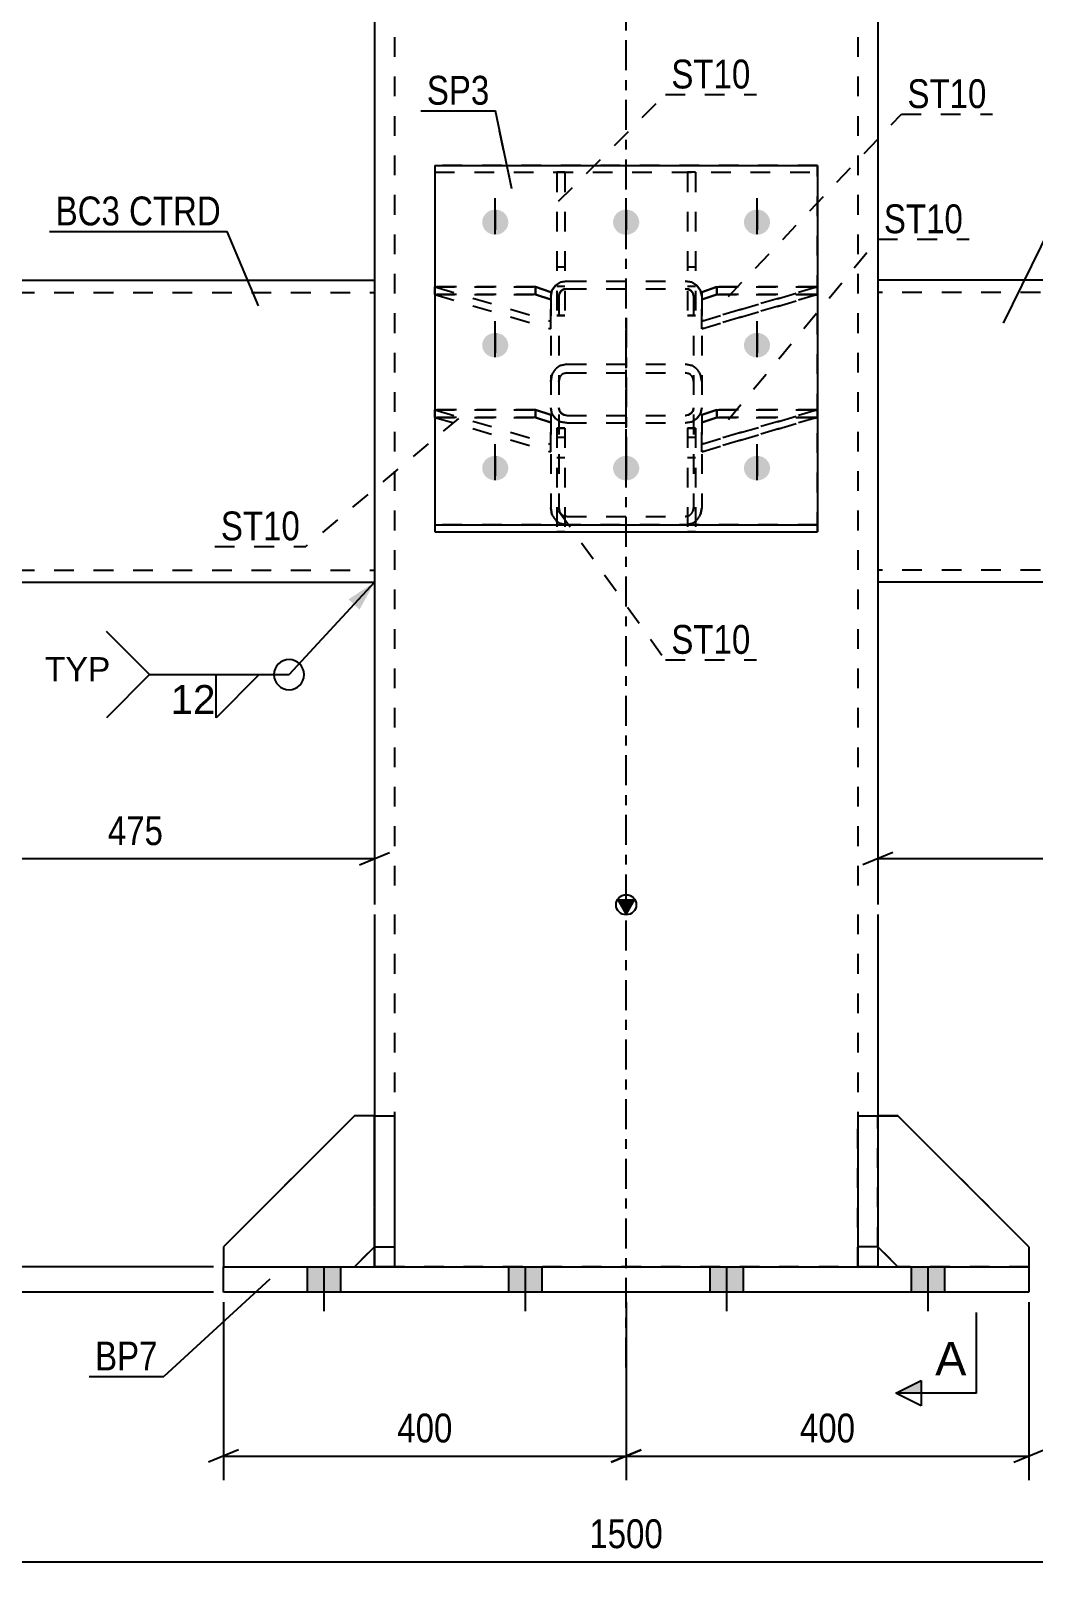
# Model space of a CAD drawing. Header units: millimetres. Extents: x 0 to 594, y 0 to 420.
# Drawn here: x 59.5 to 159.1, y 151.2 to 305.6 of the extents above; entities that cross this region are included whole.
import ezdxf

# ---------------------------------------------------------------- set-up
doc = ezdxf.new("R2010")
doc.units = ezdxf.units.MM
doc.linetypes.add('DXK_LINE_DOT2', pattern=[3.9198, 1.9599, -1.9599])
doc.linetypes.add('DXK_LINE_DOT3', pattern=[5.9187, 2.979, -0.9799, 0.9799, -0.9799])
doc.styles.add('Arial', font='arial.ttf', dxfattribs={"height": 0.2})
doc.styles.add('Arial Narrow', font='ARIALN.TTF', dxfattribs={"height": 0.2})

# ---------------------------------------------------------------- blocks, each defined once
blk = doc.blocks.new('Part-681868596-2336 - 2326')
at = {"linetype": 'Continuous'}
blk.add_hatch(color=2, dxfattribs=at).paths.add_polyline_path([(118.61, 217.93), (117.81, 219.33), (119.41, 219.33)])
at = {"color": 2, "linetype": 'Continuous'}
for p, q in [((93.61, 312.86), (93.61, 218.86)), ((143.61, 312.86), (143.61, 218.86)), ((118.61, 217.93), (117.81, 219.33)), ((117.81, 219.33), (119.41, 219.33)), ((119.41, 219.33), (118.61, 217.93)), ((93.61, 217.86), (93.61, 197.86)), ((143.61, 217.86), (143.61, 197.86))]:
    blk.add_line(p, q, dxfattribs=at)
at = {"color": 7, "linetype": 'DXK_LINE_DOT2'}
for p, q in [((95.61, 312.86), (95.61, 218.86)), ((141.61, 312.86), (141.61, 218.86)), ((95.61, 217.86), (95.61, 182.86)), ((141.61, 217.86), (141.61, 182.86)), ((93.61, 197.86), (93.61, 182.86)), ((143.61, 197.86), (143.61, 182.86)), ((143.61, 182.86), (93.61, 182.86))]:
    blk.add_line(p, q, dxfattribs=at)
at = {"color": 7, "linetype": 'DXK_LINE_DOT3'}
for p, q in [((118.61, 218.86), (118.61, 312.86)), ((118.61, 172.86), (118.61, 217.86))]:
    blk.add_line(p, q, dxfattribs=at)
at = {"color": 2, "linetype": 'Continuous'}
blk.add_circle((118.61, 218.83), 1, dxfattribs=at)
blk = doc.blocks.new('Part-681868596-2345 - 2326')
at = {"color": 7, "linetype": 'DXK_LINE_DOT2'}
for p, q in [((109.61, 268), (99.61, 268)), ((99.61, 268), (111.11, 264.58)), ((99.61, 268), (99.61, 267.25)), ((99.61, 267.25), (109.61, 267.25)), ((99.61, 267.25), (111.11, 263.83)), ((111.11, 267.49), (109.61, 268)), ((109.61, 268), (109.61, 267.25)), ((109.61, 267.25), (111.11, 266.74)), ((111.11, 263.83), (111.11, 267.49))]:
    blk.add_line(p, q, dxfattribs=at)
blk = doc.blocks.new('Part-681868596-2329 - 2326')
at = {"color": 2, "linetype": 'Continuous'}
for p, q in [((93.61, 197.86), (93.61, 182.86)), ((93.61, 197.86), (95.61, 197.86)), ((95.61, 197.86), (95.61, 182.86)), ((93.61, 184.86), (95.61, 184.86)), ((93.61, 182.86), (95.61, 182.86))]:
    blk.add_line(p, q, dxfattribs=at)
blk = doc.blocks.new('Part-681868596-2346 - 2326')
at = {"color": 7, "linetype": 'DXK_LINE_DOT2'}
for p, q in [((127.61, 268), (126.11, 267.49)), ((126.11, 264.58), (137.61, 268)), ((126.11, 267.49), (126.11, 263.83)), ((126.11, 266.74), (127.61, 267.25)), ((137.61, 267.25), (126.11, 263.83)), ((127.61, 267.25), (127.61, 268)), ((137.61, 268), (127.61, 268)), ((127.61, 267.25), (137.61, 267.25)), ((137.61, 267.25), (137.61, 268))]:
    blk.add_line(p, q, dxfattribs=at)
blk = doc.blocks.new('Part-681868596-2330 - 2326')
at = {"color": 2, "linetype": 'Continuous'}
for p, q in [((91.61, 197.86), (78.61, 184.86)), ((93.61, 197.86), (91.61, 197.86)), ((78.61, 184.86), (78.61, 182.86)), ((91.61, 182.86), (93.61, 184.86))]:
    blk.add_line(p, q, dxfattribs=at)
at = {"color": 7, "linetype": 'DXK_LINE_DOT2'}
for p, q in [((93.61, 197.86), (93.61, 184.86)), ((78.61, 182.86), (91.61, 182.86))]:
    blk.add_line(p, q, dxfattribs=at)
blk = doc.blocks.new('Part-681868596-2335 - 2326')
at = {"color": 2, "linetype": 'Continuous'}
for p, q in [((78.61, 180.36), (78.61, 182.86)), ((78.61, 182.86), (158.61, 182.86)), ((158.61, 182.86), (158.61, 180.36)), ((158.61, 180.36), (78.61, 180.36))]:
    blk.add_line(p, q, dxfattribs=at)
blk = doc.blocks.new('Part-681868596-2347 - 2326')
at = {"color": 7, "linetype": 'DXK_LINE_DOT2'}
for p, q in [((112.51, 266.17), (111.71, 266.17)), ((111.71, 266.17), (111.71, 255.88)), ((112.51, 266.17), (112.51, 255.88)), ((111.71, 265.28), (112.51, 265.28)), ((111.71, 263.27), (112.51, 263.27)), ((112.51, 255.88), (111.71, 255.88))]:
    blk.add_line(p, q, dxfattribs=at)
blk = doc.blocks.new('Part-681868596-2348 - 2326')
at = {"color": 7, "linetype": 'DXK_LINE_DOT2'}
for p, q in [((125.51, 266.17), (124.71, 266.17)), ((124.71, 266.17), (124.71, 255.88)), ((125.51, 266.17), (125.51, 255.88)), ((124.71, 265.28), (125.51, 265.28)), ((124.71, 263.27), (125.51, 263.27)), ((125.51, 255.88), (124.71, 255.88))]:
    blk.add_line(p, q, dxfattribs=at)
blk = doc.blocks.new('Part-681868596-2349 - 2326')
at = {"color": 7, "linetype": 'DXK_LINE_DOT2'}
for p, q in [((109.61, 280.22), (99.61, 280.22)), ((99.61, 280.22), (111.11, 276.8)), ((99.61, 280.22), (99.61, 279.46)), ((111.11, 279.7), (109.61, 280.22)), ((109.61, 280.22), (109.61, 279.46)), ((111.11, 276.04), (111.11, 279.7)), ((99.61, 279.46), (109.61, 279.46)), ((99.61, 279.46), (111.11, 276.04)), ((109.61, 279.46), (111.11, 278.95))]:
    blk.add_line(p, q, dxfattribs=at)
blk = doc.blocks.new('Part-681868596-2350 - 2326')
at = {"color": 7, "linetype": 'DXK_LINE_DOT2'}
for p, q in [((111.71, 291.59), (111.71, 277.36)), ((112.51, 291.59), (111.71, 291.59)), ((112.51, 291.59), (112.51, 277.36)), ((111.71, 282.19), (112.51, 282.19)), ((111.71, 280.27), (112.51, 280.27)), ((112.51, 277.36), (111.71, 277.36))]:
    blk.add_line(p, q, dxfattribs=at)
blk = doc.blocks.new('Part-681868596-2351 - 2326')
at = {"color": 7, "linetype": 'DXK_LINE_DOT2'}
for p, q in [((127.61, 280.22), (126.11, 279.7)), ((126.11, 276.8), (137.61, 280.22)), ((126.11, 279.7), (126.11, 276.04)), ((127.61, 279.46), (127.61, 280.22)), ((137.61, 280.22), (127.61, 280.22)), ((137.61, 279.46), (137.61, 280.22)), ((126.11, 278.95), (127.61, 279.46)), ((137.61, 279.46), (126.11, 276.04)), ((127.61, 279.46), (137.61, 279.46))]:
    blk.add_line(p, q, dxfattribs=at)
blk = doc.blocks.new('Part-681868596-2352 - 2326')
at = {"color": 7, "linetype": 'DXK_LINE_DOT2'}
for p, q in [((124.71, 291.59), (124.71, 277.36)), ((125.51, 291.59), (124.71, 291.59)), ((125.51, 291.59), (125.51, 277.36)), ((124.71, 282.19), (125.51, 282.19)), ((124.71, 280.27), (125.51, 280.27)), ((125.51, 277.36), (124.71, 277.36))]:
    blk.add_line(p, q, dxfattribs=at)
blk = doc.blocks.new('Bolt-681868596-2358 - 2326')
at = {"color": 1, "linetype": 'DXK_LINE_DOT2'}
for p, q in [((105.61, 287.83), (105.61, 284.24)), ((118.61, 287.83), (118.61, 284.24)), ((131.61, 287.83), (131.61, 284.24)), ((105.61, 275.61), (105.61, 272.02)), ((131.61, 275.61), (131.61, 272.02)), ((105.61, 263.4), (105.61, 259.81)), ((118.61, 263.4), (118.61, 259.81)), ((131.61, 263.4), (131.61, 259.81))]:
    blk.add_line(p, q, dxfattribs=at)
blk = doc.blocks.new('Bolt-681868596-2359 - 2326')
at = {"linetype": 'Continuous'}
for points in [[(90.26, 182.86), (86.96, 182.86), (86.96, 180.36), (90.26, 180.36)], [(90.26, 182.86), (86.96, 182.86), (86.96, 180.36), (90.26, 180.36)], [(90.26, 182.86), (86.96, 182.86), (86.96, 180.36), (90.26, 180.36)], [(90.26, 182.86), (86.96, 182.86), (86.96, 180.36), (90.26, 180.36)], [(110.26, 182.86), (106.96, 182.86), (106.96, 180.36), (110.26, 180.36)], [(110.26, 182.86), (106.96, 182.86), (106.96, 180.36), (110.26, 180.36)], [(130.26, 182.86), (126.96, 182.86), (126.96, 180.36), (130.26, 180.36)], [(130.26, 182.86), (126.96, 182.86), (126.96, 180.36), (130.26, 180.36)], [(150.26, 182.86), (146.96, 182.86), (146.96, 180.36), (150.26, 180.36)], [(150.26, 182.86), (146.96, 182.86), (146.96, 180.36), (150.26, 180.36)], [(150.26, 182.86), (146.96, 182.86), (146.96, 180.36), (150.26, 180.36)], [(150.26, 182.86), (146.96, 182.86), (146.96, 180.36), (150.26, 180.36)]]:
    blk.add_hatch(color=1, dxfattribs=at).paths.add_polyline_path(points)
at = {"color": 1, "linetype": 'Continuous'}
for p, q in [((86.96, 180.36), (86.96, 182.86)), ((86.96, 180.36), (86.96, 182.86)), ((86.96, 180.36), (86.96, 182.86)), ((86.96, 180.36), (86.96, 182.86)), ((88.61, 178.46), (88.61, 182.86)), ((88.61, 178.46), (88.61, 182.86)), ((88.61, 178.46), (88.61, 182.86)), ((88.61, 178.46), (88.61, 182.86)), ((90.26, 180.36), (90.26, 182.86)), ((90.26, 180.36), (90.26, 182.86)), ((90.26, 180.36), (90.26, 182.86)), ((90.26, 180.36), (90.26, 182.86)), ((106.96, 180.36), (106.96, 182.86)), ((106.96, 180.36), (106.96, 182.86)), ((108.61, 178.46), (108.61, 182.86)), ((108.61, 178.46), (108.61, 182.86)), ((110.26, 180.36), (110.26, 182.86)), ((110.26, 180.36), (110.26, 182.86)), ((126.96, 180.36), (126.96, 182.86)), ((126.96, 180.36), (126.96, 182.86)), ((128.61, 178.46), (128.61, 182.86)), ((128.61, 178.46), (128.61, 182.86)), ((130.26, 180.36), (130.26, 182.86)), ((130.26, 180.36), (130.26, 182.86)), ((146.96, 180.36), (146.96, 182.86)), ((146.96, 180.36), (146.96, 182.86)), ((146.96, 180.36), (146.96, 182.86)), ((146.96, 180.36), (146.96, 182.86)), ((148.61, 178.46), (148.61, 182.86)), ((148.61, 178.46), (148.61, 182.86)), ((148.61, 178.46), (148.61, 182.86)), ((148.61, 178.46), (148.61, 182.86)), ((150.26, 180.36), (150.26, 182.86)), ((150.26, 180.36), (150.26, 182.86)), ((150.26, 180.36), (150.26, 182.86)), ((150.26, 180.36), (150.26, 182.86))]:
    blk.add_line(p, q, dxfattribs=at)
blk = doc.blocks.new('Part-681868596-2367 - 2326')
at = {"color": 7, "linetype": 'DXK_LINE_DOT2'}
for p, q in [((91.61, 197.86), (78.61, 184.86)), ((93.61, 197.86), (91.61, 197.86)), ((93.61, 184.86), (93.61, 197.86)), ((78.61, 184.86), (78.61, 182.86)), ((91.61, 182.86), (93.61, 184.86)), ((78.61, 182.86), (91.61, 182.86))]:
    blk.add_line(p, q, dxfattribs=at)
blk = doc.blocks.new('Part-681868596-2368 - 2326')
at = {"color": 7, "linetype": 'DXK_LINE_DOT2'}
for p, q in [((93.61, 182.86), (93.61, 197.86)), ((93.61, 197.86), (95.61, 197.86)), ((95.61, 197.86), (95.61, 182.86)), ((93.61, 184.86), (95.61, 184.86)), ((95.61, 182.86), (93.61, 182.86))]:
    blk.add_line(p, q, dxfattribs=at)
blk = doc.blocks.new('Part-681868596-2369 - 2326')
at = {"color": 2, "linetype": 'Continuous'}
for p, q in [((145.61, 197.86), (143.61, 197.86)), ((158.61, 184.86), (145.61, 197.86)), ((145.61, 182.86), (143.61, 184.86)), ((158.61, 184.86), (158.61, 182.86))]:
    blk.add_line(p, q, dxfattribs=at)
at = {"color": 7, "linetype": 'DXK_LINE_DOT2'}
for p, q in [((143.61, 184.86), (143.61, 197.86)), ((158.61, 182.86), (145.61, 182.86))]:
    blk.add_line(p, q, dxfattribs=at)
blk = doc.blocks.new('Part-681868596-2370 - 2326')
at = {"color": 2, "linetype": 'Continuous'}
for p, q in [((141.61, 197.86), (141.61, 182.86)), ((141.61, 197.86), (143.61, 197.86)), ((143.61, 197.86), (143.61, 182.86)), ((143.61, 184.86), (141.61, 184.86)), ((141.61, 182.86), (143.61, 182.86))]:
    blk.add_line(p, q, dxfattribs=at)
blk = doc.blocks.new('Part-681868596-2387 - 2326')
at = {"color": 7, "linetype": 'DXK_LINE_DOT2'}
for p, q in [((137.61, 292.27), (99.61, 292.27)), ((99.61, 292.27), (99.61, 255.88)), ((137.61, 255.88), (137.61, 292.27)), ((99.61, 291.59), (137.61, 291.59)), ((137.61, 256.56), (99.61, 256.56)), ((99.61, 255.88), (137.61, 255.88))]:
    blk.add_line(p, q, dxfattribs=at)
blk = doc.blocks.new('Part-681868596-2389 - 2326')
at = {"color": 7, "linetype": 'DXK_LINE_DOT2'}
for p, q in [((111.11, 279.28), (111.23, 279.85)), ((111.23, 279.85), (111.58, 280.34)), ((111.58, 280.34), (112.09, 280.67)), ((111.97, 279.56), (111.91, 279.28)), ((112.14, 279.81), (111.97, 279.56)), ((112.09, 280.67), (112.71, 280.78)), ((112.4, 279.97), (112.14, 279.81)), ((112.71, 280.03), (112.4, 279.97)), ((112.71, 280.78), (124.51, 280.78)), ((112.71, 280.03), (124.51, 280.03)), ((124.51, 280.78), (125.12, 280.67)), ((124.81, 279.97), (124.51, 280.03)), ((125.07, 279.81), (124.81, 279.97)), ((125.25, 279.56), (125.07, 279.81)), ((125.12, 280.67), (125.64, 280.34)), ((125.31, 279.28), (125.25, 279.56)), ((125.64, 280.34), (125.99, 279.85)), ((125.99, 279.85), (126.11, 279.28)), ((111.11, 279.28), (111.11, 258.26)), ((111.91, 279.28), (111.91, 258.26)), ((125.31, 279.28), (125.31, 258.26)), ((126.11, 279.28), (126.11, 258.26)), ((112.71, 272.52), (112.09, 272.39)), ((112.71, 272.52), (124.51, 272.52)), ((125.12, 272.39), (124.51, 272.52)), ((111.23, 271.47), (111.11, 270.82)), ((111.91, 270.82), (111.97, 271.15)), ((112.4, 271.61), (112.71, 271.67)), ((112.71, 271.67), (124.51, 271.67)), ((124.51, 271.67), (124.81, 271.61)), ((125.25, 271.15), (125.31, 270.82)), ((126.11, 270.82), (125.99, 271.47)), ((111.23, 267.61), (111.11, 268.19)), ((111.58, 267.13), (111.23, 267.61)), ((111.91, 268.19), (111.97, 267.9)), ((111.97, 267.9), (112.14, 267.66)), ((112.14, 267.66), (112.4, 267.49)), ((112.4, 267.49), (112.71, 267.44)), ((112.71, 267.44), (124.51, 267.44)), ((124.51, 267.44), (124.81, 267.49)), ((124.81, 267.49), (125.07, 267.66)), ((125.07, 267.66), (125.25, 267.9)), ((125.25, 267.9), (125.31, 268.19)), ((125.99, 267.61), (125.64, 267.13)), ((126.11, 268.19), (125.99, 267.61)), ((112.09, 266.8), (111.58, 267.13)), ((112.71, 266.69), (112.09, 266.8)), ((112.71, 266.69), (124.51, 266.69)), ((125.12, 266.8), (124.51, 266.69)), ((125.64, 267.13), (125.12, 266.8)), ((111.11, 258.26), (111.23, 257.61)), ((111.97, 257.94), (111.91, 258.26)), ((125.31, 258.26), (125.25, 257.94)), ((125.99, 257.61), (126.11, 258.26)), ((112.09, 256.69), (112.71, 256.56)), ((112.71, 257.41), (112.4, 257.48)), ((112.71, 257.41), (124.51, 257.41)), ((112.71, 256.56), (124.51, 256.56)), ((124.81, 257.48), (124.51, 257.41)), ((124.51, 256.56), (125.12, 256.69))]:
    blk.add_line(p, q, dxfattribs=at)
at = {"color": 7, "linetype": 'DXK_LINE_DOT3'}
blk.add_line((118.61, 277.15), (118.61, 261.12), dxfattribs=at)
at = {"color": 7, "linetype": 'DXK_LINE_DOT2'}
for centre, radius, start, end in [((112.78, 270.89), 1.65, 114.32, 159.2417), ((124.44, 270.89), 1.65, 20.7583, 65.68), ((112.74, 270.85), 0.827, 114.32, 159.2417), ((124.47, 270.85), 0.827, 20.7583, 65.68), ((112.74, 258.23), 0.827, 200.7583, 245.68), ((124.47, 258.23), 0.827, 294.32, 339.2417), ((112.78, 258.2), 1.65, 200.7583, 245.68), ((124.44, 258.2), 1.65, 294.32, 339.2417)]:
    blk.add_arc(centre, radius, start, end, dxfattribs=at)
blk = doc.blocks.new('Part-681868596-2471 - 2326')
at = {"color": 2, "linetype": 'Continuous'}
for p, q in [((46.11, 280.86), (47.61, 280.86)), ((58.11, 280.86), (93.61, 280.86)), ((46.11, 250.86), (47.61, 250.86)), ((58.11, 250.86), (93.61, 250.86))]:
    blk.add_line(p, q, dxfattribs=at)
at = {"color": 7, "linetype": 'DXK_LINE_DOT2'}
for p, q in [((46.11, 280.86), (46.11, 250.86)), ((46.11, 279.66), (93.61, 279.66)), ((47.61, 280.86), (58.11, 280.86)), ((93.61, 280.86), (93.61, 250.86)), ((46.11, 252.06), (93.61, 252.06)), ((47.61, 250.86), (58.11, 250.86))]:
    blk.add_line(p, q, dxfattribs=at)
blk = doc.blocks.new('Part-681868596-2493 - 2326')
at = {"color": 7, "linetype": 'DXK_LINE_DOT2'}
for p, q in [((143.61, 184.86), (143.61, 197.86)), ((143.61, 197.86), (145.61, 197.86)), ((145.61, 197.86), (158.61, 184.86)), ((145.61, 182.86), (143.61, 184.86)), ((158.61, 184.86), (158.61, 182.86)), ((158.61, 182.86), (145.61, 182.86))]:
    blk.add_line(p, q, dxfattribs=at)
blk = doc.blocks.new('Part-681868596-2494 - 2326')
at = {"color": 7, "linetype": 'DXK_LINE_DOT2'}
for p, q in [((141.61, 182.86), (141.61, 197.86)), ((141.61, 197.86), (143.61, 197.86)), ((143.61, 197.86), (143.61, 182.86)), ((143.61, 184.86), (141.61, 184.86)), ((143.61, 182.86), (141.61, 182.86))]:
    blk.add_line(p, q, dxfattribs=at)
blk = doc.blocks.new('Part-681868596-2499 - 2326')
at = {"color": 2, "linetype": 'Continuous'}
for p, q in [((179.11, 280.86), (143.61, 280.86)), ((191.11, 280.86), (189.61, 280.86)), ((179.11, 250.86), (143.61, 250.86)), ((191.11, 250.86), (189.61, 250.86))]:
    blk.add_line(p, q, dxfattribs=at)
at = {"color": 7, "linetype": 'DXK_LINE_DOT2'}
for p, q in [((143.61, 280.86), (143.61, 250.86)), ((191.11, 279.66), (143.61, 279.66)), ((189.61, 280.86), (179.11, 280.86)), ((191.11, 250.86), (191.11, 280.86)), ((191.11, 252.06), (143.61, 252.06)), ((189.61, 250.86), (179.11, 250.86))]:
    blk.add_line(p, q, dxfattribs=at)
blk = doc.blocks.new('Part-681868596-2526 - 2326')
at = {"color": 7, "linetype": 'DXK_LINE_DOT2'}
for p, q in [((111.23, 279.85), (111.11, 279.28)), ((111.58, 280.34), (111.23, 279.85)), ((112.09, 280.67), (111.58, 280.34)), ((111.91, 279.28), (111.97, 279.56)), ((111.97, 279.56), (112.14, 279.81)), ((112.71, 280.78), (112.09, 280.67)), ((112.14, 279.81), (112.4, 279.97)), ((112.4, 279.97), (112.71, 280.03)), ((112.71, 280.78), (124.51, 280.78)), ((112.71, 280.03), (124.51, 280.03)), ((125.12, 280.67), (124.51, 280.78)), ((124.51, 280.03), (124.81, 279.97)), ((124.81, 279.97), (125.07, 279.81)), ((125.07, 279.81), (125.25, 279.56)), ((125.64, 280.34), (125.12, 280.67)), ((125.25, 279.56), (125.31, 279.28)), ((125.99, 279.85), (125.64, 280.34)), ((126.11, 279.28), (125.99, 279.85)), ((111.11, 279.28), (111.11, 258.26)), ((111.91, 279.28), (111.91, 258.26)), ((125.31, 279.28), (125.31, 258.26)), ((126.11, 279.28), (126.11, 258.26)), ((112.09, 272.39), (112.71, 272.52)), ((112.71, 272.52), (124.51, 272.52)), ((124.51, 272.52), (125.12, 272.39)), ((111.11, 270.82), (111.23, 271.47)), ((111.97, 271.15), (111.91, 270.82)), ((112.71, 271.67), (112.4, 271.61)), ((112.71, 271.67), (124.51, 271.67)), ((124.81, 271.61), (124.51, 271.67)), ((125.31, 270.82), (125.25, 271.15)), ((125.99, 271.47), (126.11, 270.82)), ((111.11, 268.19), (111.23, 267.61)), ((111.23, 267.61), (111.58, 267.13)), ((111.97, 267.9), (111.91, 268.19)), ((112.14, 267.66), (111.97, 267.9)), ((112.4, 267.49), (112.14, 267.66)), ((112.71, 267.44), (112.4, 267.49)), ((112.71, 267.44), (124.51, 267.44)), ((124.81, 267.49), (124.51, 267.44)), ((125.07, 267.66), (124.81, 267.49)), ((125.25, 267.9), (125.07, 267.66)), ((125.31, 268.19), (125.25, 267.9)), ((125.64, 267.13), (125.99, 267.61)), ((125.99, 267.61), (126.11, 268.19)), ((111.58, 267.13), (112.09, 266.8)), ((112.09, 266.8), (112.71, 266.69)), ((112.71, 266.69), (124.51, 266.69)), ((124.51, 266.69), (125.12, 266.8)), ((125.12, 266.8), (125.64, 267.13)), ((111.23, 257.61), (111.11, 258.26)), ((111.91, 258.26), (111.97, 257.94)), ((125.25, 257.94), (125.31, 258.26)), ((126.11, 258.26), (125.99, 257.61)), ((112.71, 256.56), (112.09, 256.69)), ((112.4, 257.48), (112.71, 257.41)), ((112.71, 257.41), (124.51, 257.41)), ((112.71, 256.56), (124.51, 256.56)), ((124.51, 257.41), (124.81, 257.48)), ((125.12, 256.69), (124.51, 256.56))]:
    blk.add_line(p, q, dxfattribs=at)
at = {"color": 7, "linetype": 'DXK_LINE_DOT3'}
blk.add_line((118.61, 261.12), (118.61, 277.15), dxfattribs=at)
at = {"color": 7, "linetype": 'DXK_LINE_DOT2'}
for centre, radius, start, end in [((112.78, 270.89), 1.65, 114.32, 159.2417), ((124.44, 270.89), 1.65, 20.7583, 65.68), ((112.74, 270.85), 0.827, 114.32, 159.2417), ((124.47, 270.85), 0.827, 20.7583, 65.68), ((112.74, 258.23), 0.827, 200.7583, 245.68), ((124.47, 258.23), 0.827, 294.32, 339.2417), ((112.78, 258.2), 1.65, 200.7583, 245.68), ((124.44, 258.2), 1.65, 294.32, 339.2417)]:
    blk.add_arc(centre, radius, start, end, dxfattribs=at)
blk = doc.blocks.new('Part-681868596-2536 - 2326')
at = {"color": 2, "linetype": 'Continuous'}
for p, q in [((99.61, 292.27), (137.61, 292.27)), ((99.61, 292.27), (99.61, 255.88)), ((137.61, 292.27), (137.61, 255.88)), ((99.61, 256.56), (137.61, 256.56)), ((99.61, 255.88), (137.61, 255.88))]:
    blk.add_line(p, q, dxfattribs=at)
at = {"color": 7, "linetype": 'DXK_LINE_DOT2'}
blk.add_line((99.61, 291.59), (137.61, 291.59), dxfattribs=at)
blk = doc.blocks.new('Bolt-681868596-2537 - 2326')
at = {"linetype": 'Continuous'}
for points in [[(105.61, 285.38), (105.34, 285.41), (105.08, 285.49), (104.84, 285.62), (104.64, 285.8), (104.48, 286.01), (104.37, 286.25), (104.31, 286.5), (104.31, 286.76), (104.37, 287.02), (104.48, 287.26), (104.64, 287.47), (104.84, 287.65), (105.08, 287.78), (105.34, 287.86), (105.61, 287.89), (105.88, 287.86), (106.14, 287.78), (106.37, 287.65), (106.57, 287.47), (106.73, 287.26), (106.84, 287.02), (106.9, 286.76), (106.9, 286.5), (106.84, 286.25), (106.73, 286.01), (106.57, 285.8), (106.37, 285.62), (106.14, 285.49), (105.88, 285.41)], [(118.61, 285.38), (118.34, 285.41), (118.08, 285.49), (117.84, 285.62), (117.64, 285.8), (117.48, 286.01), (117.37, 286.25), (117.31, 286.5), (117.31, 286.76), (117.37, 287.02), (117.48, 287.26), (117.64, 287.47), (117.84, 287.65), (118.08, 287.78), (118.34, 287.86), (118.61, 287.89), (118.88, 287.86), (119.14, 287.78), (119.37, 287.65), (119.57, 287.47), (119.73, 287.26), (119.84, 287.02), (119.9, 286.76), (119.9, 286.5), (119.84, 286.25), (119.73, 286.01), (119.57, 285.8), (119.37, 285.62), (119.14, 285.49), (118.88, 285.41)], [(131.61, 285.38), (131.34, 285.41), (131.08, 285.49), (130.84, 285.62), (130.64, 285.8), (130.48, 286.01), (130.37, 286.25), (130.31, 286.5), (130.31, 286.76), (130.37, 287.02), (130.48, 287.26), (130.64, 287.47), (130.84, 287.65), (131.08, 287.78), (131.34, 287.86), (131.61, 287.89), (131.88, 287.86), (132.14, 287.78), (132.37, 287.65), (132.57, 287.47), (132.73, 287.26), (132.84, 287.02), (132.9, 286.76), (132.9, 286.5), (132.84, 286.25), (132.73, 286.01), (132.57, 285.8), (132.37, 285.62), (132.14, 285.49), (131.88, 285.41)], [(105.61, 273.2), (105.34, 273.22), (105.08, 273.3), (104.84, 273.43), (104.64, 273.6), (104.48, 273.81), (104.37, 274.04), (104.31, 274.29), (104.31, 274.54), (104.37, 274.79), (104.48, 275.03), (104.64, 275.23), (104.84, 275.41), (105.08, 275.53), (105.34, 275.61), (105.61, 275.64), (105.88, 275.61), (106.14, 275.53), (106.37, 275.41), (106.57, 275.23), (106.73, 275.03), (106.84, 274.79), (106.9, 274.54), (106.9, 274.29), (106.84, 274.04), (106.73, 273.81), (106.57, 273.6), (106.37, 273.43), (106.14, 273.3), (105.88, 273.22)], [(131.61, 273.2), (131.34, 273.22), (131.08, 273.3), (130.84, 273.43), (130.64, 273.6), (130.48, 273.81), (130.37, 274.04), (130.31, 274.29), (130.31, 274.54), (130.37, 274.79), (130.48, 275.03), (130.64, 275.23), (130.84, 275.41), (131.08, 275.53), (131.34, 275.61), (131.61, 275.64), (131.88, 275.61), (132.14, 275.53), (132.37, 275.41), (132.57, 275.23), (132.73, 275.03), (132.84, 274.79), (132.9, 274.54), (132.9, 274.29), (132.84, 274.04), (132.73, 273.81), (132.57, 273.6), (132.37, 273.43), (132.14, 273.3), (131.88, 273.22)], [(105.61, 260.98), (105.34, 261.01), (105.08, 261.09), (104.84, 261.21), (104.64, 261.38), (104.48, 261.59), (104.37, 261.82), (104.31, 262.07), (104.31, 262.33), (104.37, 262.58), (104.48, 262.81), (104.64, 263.02), (104.84, 263.19), (105.08, 263.32), (105.34, 263.4), (105.61, 263.42), (105.88, 263.4), (106.14, 263.32), (106.37, 263.19), (106.57, 263.02), (106.73, 262.81), (106.84, 262.58), (106.9, 262.33), (106.9, 262.07), (106.84, 261.82), (106.73, 261.59), (106.57, 261.38), (106.37, 261.21), (106.14, 261.09), (105.88, 261.01)], [(118.61, 260.98), (118.34, 261.01), (118.08, 261.09), (117.84, 261.21), (117.64, 261.38), (117.48, 261.59), (117.37, 261.82), (117.31, 262.07), (117.31, 262.33), (117.37, 262.58), (117.48, 262.81), (117.64, 263.02), (117.84, 263.19), (118.08, 263.32), (118.34, 263.4), (118.61, 263.42), (118.88, 263.4), (119.14, 263.32), (119.37, 263.19), (119.57, 263.02), (119.73, 262.81), (119.84, 262.58), (119.9, 262.33), (119.9, 262.07), (119.84, 261.82), (119.73, 261.59), (119.57, 261.38), (119.37, 261.21), (119.14, 261.09), (118.88, 261.01)], [(131.61, 260.98), (131.34, 261.01), (131.08, 261.09), (130.84, 261.21), (130.64, 261.38), (130.48, 261.59), (130.37, 261.82), (130.31, 262.07), (130.31, 262.33), (130.37, 262.58), (130.48, 262.81), (130.64, 263.02), (130.84, 263.19), (131.08, 263.32), (131.34, 263.4), (131.61, 263.42), (131.88, 263.4), (132.14, 263.32), (132.37, 263.19), (132.57, 263.02), (132.73, 262.81), (132.84, 262.58), (132.9, 262.33), (132.9, 262.07), (132.84, 261.82), (132.73, 261.59), (132.57, 261.38), (132.37, 261.21), (132.14, 261.09), (131.88, 261.01)]]:
    blk.add_hatch(color=1, dxfattribs=at).paths.add_polyline_path(points)
at = {"color": 1, "linetype": 'Continuous'}
for p, q in [((105.61, 285.44), (105.61, 289.03)), ((118.61, 285.44), (118.61, 289.03)), ((131.61, 285.44), (131.61, 289.03)), ((105.61, 273.22), (105.61, 276.81)), ((131.61, 273.22), (131.61, 276.81)), ((105.61, 261), (105.61, 264.6)), ((118.61, 261), (118.61, 264.6)), ((131.61, 261), (131.61, 264.6))]:
    blk.add_line(p, q, dxfattribs=at)
blk = doc.blocks.new('Part-681868596-2553 - 2326')
at = {"color": 7, "linetype": 'DXK_LINE_DOT2'}
for p, q in [((124.71, 266.17), (124.71, 255.88)), ((124.71, 266.17), (125.51, 266.17)), ((125.51, 266.17), (125.51, 255.88)), ((124.71, 265.28), (125.51, 265.28)), ((124.71, 263.27), (125.51, 263.27))]:
    blk.add_line(p, q, dxfattribs=at)
at = {"color": 2, "linetype": 'Continuous'}
blk.add_line((125.51, 255.88), (124.71, 255.88), dxfattribs=at)
blk = doc.blocks.new('Part-681868596-2554 - 2326')
at = {"color": 7, "linetype": 'DXK_LINE_DOT2'}
for p, q in [((111.71, 266.17), (111.71, 255.88)), ((111.71, 266.17), (112.51, 266.17)), ((112.51, 266.17), (112.51, 255.88)), ((111.71, 265.28), (112.51, 265.28)), ((111.71, 263.27), (112.51, 263.27))]:
    blk.add_line(p, q, dxfattribs=at)
at = {"color": 2, "linetype": 'Continuous'}
blk.add_line((112.51, 255.88), (111.71, 255.88), dxfattribs=at)
blk = doc.blocks.new('Part-681868596-2555 - 2326')
at = {"color": 7, "linetype": 'DXK_LINE_DOT2'}
for p, q in [((126.11, 267.49), (127.61, 268)), ((137.61, 268), (126.11, 264.58)), ((126.11, 263.83), (126.11, 267.49)), ((127.61, 267.25), (126.11, 266.74)), ((126.11, 263.83), (137.61, 267.25)), ((127.61, 268), (137.61, 268)), ((127.61, 268), (127.61, 267.25)), ((137.61, 267.25), (127.61, 267.25)), ((137.61, 268), (137.61, 267.25))]:
    blk.add_line(p, q, dxfattribs=at)
blk = doc.blocks.new('Part-681868596-2556 - 2326')
at = {"color": 7, "linetype": 'DXK_LINE_DOT2'}
for p, q in [((99.61, 267.25), (99.61, 268)), ((99.61, 268), (109.61, 268)), ((99.61, 268), (111.11, 264.58)), ((109.61, 267.25), (99.61, 267.25)), ((99.61, 267.25), (111.11, 263.83)), ((109.61, 267.25), (109.61, 268)), ((109.61, 268), (111.11, 267.49)), ((111.11, 266.74), (109.61, 267.25)), ((111.11, 267.49), (111.11, 263.83))]:
    blk.add_line(p, q, dxfattribs=at)
blk = doc.blocks.new('Part-681868596-2557 - 2326')
at = {"color": 7, "linetype": 'DXK_LINE_DOT2'}
for p, q in [((99.61, 279.46), (99.61, 280.22)), ((99.61, 280.22), (109.61, 280.22)), ((99.61, 280.22), (111.11, 276.8)), ((109.61, 279.46), (109.61, 280.22)), ((109.61, 280.22), (111.11, 279.7)), ((111.11, 279.7), (111.11, 276.04)), ((109.61, 279.46), (99.61, 279.46)), ((99.61, 279.46), (111.11, 276.04)), ((111.11, 278.95), (109.61, 279.46))]:
    blk.add_line(p, q, dxfattribs=at)
blk = doc.blocks.new('Part-681868596-2558 - 2326')
at = {"color": 7, "linetype": 'DXK_LINE_DOT2'}
for p, q in [((111.71, 291.59), (111.71, 277.36)), ((112.51, 291.59), (111.71, 291.59)), ((112.51, 291.59), (112.51, 277.36)), ((111.71, 282.19), (112.51, 282.19)), ((111.71, 280.27), (112.51, 280.27)), ((111.71, 277.36), (112.51, 277.36))]:
    blk.add_line(p, q, dxfattribs=at)
blk = doc.blocks.new('Part-681868596-2559 - 2326')
at = {"color": 7, "linetype": 'DXK_LINE_DOT2'}
for p, q in [((126.11, 279.7), (127.61, 280.22)), ((137.61, 280.22), (126.11, 276.8)), ((126.11, 276.04), (126.11, 279.7)), ((127.61, 280.22), (137.61, 280.22)), ((127.61, 280.22), (127.61, 279.46)), ((137.61, 280.22), (137.61, 279.46)), ((127.61, 279.46), (126.11, 278.95)), ((126.11, 276.04), (137.61, 279.46)), ((137.61, 279.46), (127.61, 279.46))]:
    blk.add_line(p, q, dxfattribs=at)
blk = doc.blocks.new('Part-681868596-2560 - 2326')
at = {"color": 7, "linetype": 'DXK_LINE_DOT2'}
for p, q in [((124.71, 291.59), (124.71, 277.36)), ((125.51, 291.59), (124.71, 291.59)), ((125.51, 291.59), (125.51, 277.36)), ((124.71, 282.19), (125.51, 282.19)), ((124.71, 280.27), (125.51, 280.27)), ((124.71, 277.36), (125.51, 277.36))]:
    blk.add_line(p, q, dxfattribs=at)
blk = doc.blocks.new('StraightDimension-681868596-2597 - 2326')
at = {"color": 7, "linetype": 'Continuous'}
for p, q in [((78.61, 179.36), (78.61, 161.67)), ((118.61, 179.36), (118.61, 161.67)), ((80.11, 164.67), (77.11, 163.47)), ((78.61, 164.07), (118.61, 164.07)), ((117.11, 163.47), (120.11, 164.67))]:
    blk.add_line(p, q, dxfattribs=at)
at = {"color": 0}
blk.add_wipeout([(101.95, 164.82), (101.95, 169.02), (95.27, 169.02), (95.27, 164.82)], dxfattribs=at)
at = {"color": 3, "style": 'Arial Narrow'}
blk.add_text('400', height=2.863, dxfattribs=at).set_placement((95.87, 165.42))
blk = doc.blocks.new('StraightDimension-681868596-2649 - 2326')
at = {"color": 7, "linetype": 'Continuous'}
for p, q in [((93.61, 249.86), (93.61, 221.01)), ((46.11, 237.86), (46.11, 221.01)), ((47.61, 224.01), (44.61, 222.81)), ((92.11, 222.81), (95.11, 224.01)), ((46.11, 223.41), (93.61, 223.41))]:
    blk.add_line(p, q, dxfattribs=at)
at = {"color": 0}
blk.add_wipeout([(73.2, 224.16), (73.2, 228.36), (66.52, 228.36), (66.52, 224.16)], dxfattribs=at)
at = {"color": 3, "style": 'Arial Narrow'}
blk.add_text('475', height=2.863, dxfattribs=at).set_placement((67.12, 224.76))
blk = doc.blocks.new('StraightDimension-681868596-2575 - 2326')
at = {"color": 7, "linetype": 'Continuous'}
for p, q in [((193.61, 264.86), (193.61, 151.17)), ((43.61, 237.86), (43.61, 151.17)), ((45.11, 154.17), (42.11, 152.97)), ((43.61, 153.57), (193.61, 153.57)), ((192.11, 152.97), (195.11, 154.17))]:
    blk.add_line(p, q, dxfattribs=at)
at = {"color": 0}
blk.add_wipeout([(122.87, 154.32), (122.87, 158.52), (114.35, 158.52), (114.35, 154.32)], dxfattribs=at)
at = {"color": 3, "style": 'Arial Narrow'}
blk.add_text('1500', height=2.863, dxfattribs=at).set_placement((114.95, 154.92))
blk = doc.blocks.new('StraightDimension-681868596-2584 - 2326')
at = {"color": 7, "linetype": 'Continuous'}
for p, q in [((118.61, 179.36), (118.61, 161.67)), ((158.61, 179.36), (158.61, 161.67)), ((120.11, 164.67), (117.11, 163.47)), ((118.61, 164.07), (158.61, 164.07)), ((157.11, 163.47), (160.11, 164.67))]:
    blk.add_line(p, q, dxfattribs=at)
at = {"color": 0}
blk.add_wipeout([(141.95, 164.82), (141.95, 169.02), (135.27, 169.02), (135.27, 164.82)], dxfattribs=at)
at = {"color": 3, "style": 'Arial Narrow'}
blk.add_text('400', height=2.863, dxfattribs=at).set_placement((135.87, 165.42))
blk = doc.blocks.new('StraightDimension-681868596-2633 - 2326')
at = {"color": 7, "linetype": 'Continuous'}
for p, q in [((143.61, 249.86), (143.61, 221.01)), ((191.11, 237.86), (191.11, 221.01)), ((145.11, 224.01), (142.11, 222.81)), ((189.61, 222.81), (192.61, 224.01)), ((143.61, 223.41), (191.11, 223.41))]:
    blk.add_line(p, q, dxfattribs=at)
at = {"color": 0}
blk.add_wipeout([(170.7, 224.16), (170.7, 228.36), (164.02, 228.36), (164.02, 224.16)], dxfattribs=at)
at = {"color": 3, "style": 'Arial Narrow'}
blk.add_text('475', height=2.863, dxfattribs=at).set_placement((164.62, 224.76))
blk = doc.blocks.new('StraightDimension-681868596-2829 - 2326')
at = {"color": 7, "linetype": 'Continuous'}
blk.add_line((77.61, 180.36), (8.11, 180.36), dxfattribs=at)
blk = doc.blocks.new('StraightDimension-681868596-14257 - 2326')
at = {"color": 7, "linetype": 'Continuous'}
for p, q in [((27.88, 249.36), (26.68, 252.36)), ((45.11, 250.86), (18.67, 250.86)), ((27.28, 182.86), (27.28, 250.86)), ((26.68, 184.36), (27.88, 181.36)), ((77.61, 182.86), (24.15, 182.86))]:
    blk.add_line(p, q, dxfattribs=at)
at = {"color": 0, "linetype": 'Continuous'}
for points in [[(26.58, 251.46), (26.58, 255.66), (18.07, 255.66), (18.07, 251.46)], [(26.58, 183.46), (26.58, 187.66), (23.55, 187.66), (23.55, 183.46)]]:
    blk.add_wipeout(points, dxfattribs=at)
at = {"color": 0}
blk.add_wipeout([(26.53, 221.12), (22.33, 221.12), (22.33, 212.61), (26.53, 212.61)], dxfattribs=at)
at = {"color": 3, "linetype": 'Continuous', "style": 'Arial Narrow'}
for s, height, p in [('4542', 2.863, (18.67, 252.06)), ('0', 2.86, (24.15, 184.06))]:
    blk.add_text(s, height=height, dxfattribs=at).set_placement(p)
at = {"color": 3, "style": 'Arial Narrow'}
blk.add_text('4542', height=2.863, rotation=90.0002, dxfattribs=at).set_placement((25.93, 213.21))
blk = doc.blocks.new('Mark-681868596-2331 - 2326')
at = {"color": 0}
blk.add_wipeout([(72.07, 172.57), (72.07, 175.57), (65.85, 175.57), (65.85, 172.57)], dxfattribs=at)
blk.add_wipeout([(72.07, 172.57), (72.07, 175.57), (65.85, 175.57), (65.85, 172.57)], dxfattribs=at)
at = {"color": 30, "linetype": 'Continuous'}
for p in [(83.2, 181.65), (65.25, 171.97)]:
    blk.add_line(p, (72.67, 171.97), dxfattribs=at)
at = {"color": 3, "style": 'Arial Narrow'}
blk.add_text('BP7', height=2.863, dxfattribs=at).set_placement((65.85, 172.57))
blk = doc.blocks.new('Mark-681868596-12572 - 2326')
at = {"color": 0}
blk.add_wipeout([(130.96, 299.92), (130.96, 302.92), (123.1, 302.92), (123.1, 299.92)], dxfattribs=at)
blk.add_wipeout([(130.96, 299.92), (130.96, 302.92), (123.1, 302.92), (123.1, 299.92)], dxfattribs=at)
at = {"color": 30, "linetype": 'DXK_LINE_DOT2'}
for p, q in [((111.9, 288.71), (122.5, 299.32)), ((122.5, 299.32), (131.56, 299.32))]:
    blk.add_line(p, q, dxfattribs=at)
at = {"color": 3, "style": 'Arial Narrow'}
blk.add_text('ST10', height=2.863, dxfattribs=at).set_placement((123.1, 299.92))
blk = doc.blocks.new('Mark-681868596-2383 - 2326')
at = {"color": 0}
blk.add_wipeout([(105.02, 298.31), (105.02, 301.31), (98.81, 301.31), (98.81, 298.31)], dxfattribs=at)
blk.add_wipeout([(105.02, 298.31), (105.02, 301.31), (98.81, 301.31), (98.81, 298.31)], dxfattribs=at)
at = {"color": 30, "linetype": 'DXK_LINE_DOT2'}
for p in [(98.21, 297.71), (107.24, 289.96)]:
    blk.add_line(p, (105.62, 297.71), dxfattribs=at)
at = {"color": 3, "style": 'Arial Narrow'}
blk.add_text('SP3', height=2.863, dxfattribs=at).set_placement((98.81, 298.31))
blk = doc.blocks.new('Mark-681868596-2467 - 2326')
at = {"color": 0}
for points in [[(68.33, 286.32), (68.33, 289.32), (61.94, 289.32), (61.94, 286.32)], [(78.36, 286.32), (78.36, 289.32), (69.23, 289.32), (69.23, 286.32)]]:
    blk.add_wipeout(points, dxfattribs=at)
for points in [[(68.33, 286.32), (68.33, 289.32), (61.94, 289.32), (61.94, 286.32)], [(78.36, 286.32), (78.36, 289.32), (69.23, 289.32), (69.23, 286.32)]]:
    blk.add_wipeout(points, dxfattribs=at)
at = {"color": 30, "linetype": 'Continuous'}
for p in [(61.34, 285.72), (82.07, 278.31)]:
    blk.add_line(p, (78.96, 285.72), dxfattribs=at)
at = {"color": 3, "style": 'Arial Narrow'}
for s, p in [('BC3', (61.94, 286.32)), ('CTRD', (69.23, 286.32))]:
    blk.add_text(s, height=2.863, dxfattribs=at).set_placement(p)
blk = doc.blocks.new('Mark-681868596-2495 - 2326')
at = {"color": 0}
for points in [[(167.76, 286.71), (167.76, 289.71), (161.36, 289.71), (161.36, 286.71)], [(177.78, 286.71), (177.78, 289.71), (168.66, 289.71), (168.66, 286.71)]]:
    blk.add_wipeout(points, dxfattribs=at)
for points in [[(167.76, 286.71), (167.76, 289.71), (161.36, 289.71), (161.36, 286.71)], [(177.78, 286.71), (177.78, 289.71), (168.66, 289.71), (168.66, 286.71)]]:
    blk.add_wipeout(points, dxfattribs=at)
at = {"color": 30, "linetype": 'Continuous'}
for p, q in [((156.09, 276.62), (160.76, 286.11)), ((160.76, 286.11), (178.38, 286.11))]:
    blk.add_line(p, q, dxfattribs=at)
at = {"color": 3, "style": 'Arial Narrow'}
for s, p in [('BC3', (161.36, 286.71)), ('CTRD', (168.66, 286.71))]:
    blk.add_text(s, height=2.863, dxfattribs=at).set_placement(p)
blk = doc.blocks.new('Mark-681868596-2532 - 2326')
at = {"color": 0}
blk.add_wipeout([(105.02, 298.31), (105.02, 301.31), (98.81, 301.31), (98.81, 298.31)], dxfattribs=at)
blk.add_wipeout([(105.02, 298.31), (105.02, 301.31), (98.81, 301.31), (98.81, 298.31)], dxfattribs=at)
at = {"color": 30, "linetype": 'Continuous'}
for p in [(98.21, 297.71), (107.24, 289.96)]:
    blk.add_line(p, (105.62, 297.71), dxfattribs=at)
at = {"color": 3, "style": 'Arial Narrow'}
blk.add_text('SP3', height=2.863, dxfattribs=at).set_placement((98.81, 298.31))
blk = doc.blocks.new('SectionMark-681868596-2865 - 2326')
at = {"linetype": 'Continuous'}
blk.add_hatch(color=6, dxfattribs=at).paths.add_polyline_path([(147.91, 171.57), (147.91, 170.32), (145.41, 170.32)])
at = {"color": 6, "linetype": 'Continuous'}
for p, q in [((153.41, 170.32), (153.41, 178.32)), ((145.41, 170.32), (147.91, 171.57)), ((147.91, 171.57), (147.91, 169.07)), ((153.41, 170.32), (145.41, 170.32)), ((147.91, 169.07), (145.41, 170.32))]:
    blk.add_line(p, q, dxfattribs=at)
at = {"color": 0, "linetype": 'Continuous'}
blk.add_wipeout([(152.41, 172.07), (152.41, 175.57), (149.3, 175.57), (149.3, 172.07)], dxfattribs=at)
at = {"color": 3, "linetype": 'Continuous', "style": 'Arial'}
blk.add_text('A', height=3.34, rotation=-0.0115, dxfattribs=at).set_placement((149.3, 172.07))
blk = doc.blocks.new('WeldMark-681868596-7907 - 2326')
at = {"linetype": 'Continuous'}
blk.add_hatch(color=30, dxfattribs=at).paths.add_polyline_path([(91.02, 249.17), (93.61, 250.86), (92.12, 248.15)])
at = {"color": 30, "linetype": 'Continuous'}
blk.add_line((93.61, 250.86), (85.12, 241.69), dxfattribs=at)
at = {"color": 3, "linetype": 'Continuous'}
for q in [(66.98, 245.98), (66.98, 237.4)]:
    blk.add_line((71.26, 241.69), q, dxfattribs=at)
for start, end in [(90, 270), (270, 90)]:
    blk.add_arc((85.12, 241.69), 1.5, start, end, dxfattribs=at)
at = {"color": 0}
blk.add_wipeout([(77.22, 237.59), (77.22, 240.99), (73.16, 240.99), (73.16, 237.59)], dxfattribs=at)
at = {"color": 30, "linetype": 'Continuous'}
blk.add_line((71.26, 241.69), (85.12, 241.69), dxfattribs=at)
at = {"color": 3, "linetype": 'Continuous'}
for p, q in [((77.87, 241.69), (82.16, 241.69)), ((82.16, 241.69), (77.87, 237.4)), ((77.87, 237.4), (77.87, 241.69))]:
    blk.add_line(p, q, dxfattribs=at)
at = {"color": 3, "style": 'Arial'}
blk.add_text('12', height=2.865, dxfattribs=at).set_placement((73.36, 237.79))
at = {"color": 0, "linetype": 'Continuous'}
blk.add_wipeout([(67.36, 241.04), (67.36, 243.54), (60.88, 243.54), (60.88, 241.04)], dxfattribs=at)
blk.add_wipeout([(67.36, 241.04), (67.36, 243.54), (60.88, 243.54), (60.88, 241.04)], dxfattribs=at)
at = {"color": 3, "linetype": 'Continuous', "style": 'Arial'}
blk.add_text('TYP', height=2.388, dxfattribs=at).set_placement((60.88, 241.04))
blk = doc.blocks.new('Mark-681868596-11472 - 2326')
at = {"color": 0}
blk.add_wipeout([(86.2, 255.03), (86.2, 258.03), (78.35, 258.03), (78.35, 255.03)], dxfattribs=at)
blk.add_wipeout([(86.2, 255.03), (86.2, 258.03), (78.35, 258.03), (78.35, 255.03)], dxfattribs=at)
at = {"color": 30, "linetype": 'DXK_LINE_DOT2'}
for p in [(101.94, 267.14), (77.75, 254.43)]:
    blk.add_line(p, (86.8, 254.43), dxfattribs=at)
at = {"color": 3, "style": 'Arial Narrow'}
blk.add_text('ST10', height=2.863, dxfattribs=at).set_placement((78.35, 255.03))
blk = doc.blocks.new('Mark-681868596-11475 - 2326')
at = {"color": 0}
blk.add_wipeout([(152.07, 285.54), (152.07, 288.54), (144.21, 288.54), (144.21, 285.54)], dxfattribs=at)
blk.add_wipeout([(152.07, 285.54), (152.07, 288.54), (144.21, 288.54), (144.21, 285.54)], dxfattribs=at)
at = {"color": 30, "linetype": 'DXK_LINE_DOT2'}
for p, q in [((128.76, 267.02), (143.61, 284.94)), ((143.61, 284.94), (152.67, 284.94))]:
    blk.add_line(p, q, dxfattribs=at)
at = {"color": 3, "style": 'Arial Narrow'}
blk.add_text('ST10', height=2.863, dxfattribs=at).set_placement((144.21, 285.54))
blk = doc.blocks.new('Mark-681868596-11478 - 2326')
at = {"color": 0}
blk.add_wipeout([(154.41, 297.97), (154.41, 300.97), (146.55, 300.97), (146.55, 297.97)], dxfattribs=at)
blk.add_wipeout([(154.41, 297.97), (154.41, 300.97), (146.55, 300.97), (146.55, 297.97)], dxfattribs=at)
at = {"color": 30, "linetype": 'DXK_LINE_DOT2'}
for p, q in [((128.76, 279.24), (145.95, 297.37)), ((145.95, 297.37), (155.01, 297.37))]:
    blk.add_line(p, q, dxfattribs=at)
at = {"color": 3, "style": 'Arial Narrow'}
blk.add_text('ST10', height=2.863, dxfattribs=at).set_placement((146.55, 297.97))
blk = doc.blocks.new('Mark-681868596-12569 - 2326')
at = {"color": 0}
blk.add_wipeout([(130.96, 243.76), (130.96, 246.76), (123.1, 246.76), (123.1, 243.76)], dxfattribs=at)
blk.add_wipeout([(130.96, 243.76), (130.96, 246.76), (123.1, 246.76), (123.1, 243.76)], dxfattribs=at)
at = {"color": 30, "linetype": 'DXK_LINE_DOT2'}
for p, q in [((111.9, 257.97), (122.5, 243.16)), ((122.5, 243.16), (131.56, 243.16))]:
    blk.add_line(p, q, dxfattribs=at)
at = {"color": 3, "style": 'Arial Narrow'}
blk.add_text('ST10', height=2.863, dxfattribs=at).set_placement((123.1, 243.76))

msp = doc.modelspace()

# ---------------------------------------------------------------- block references
for name in ['Part-681868596-2336 - 2326', 'Part-681868596-2387 - 2326', 'Part-681868596-2536 - 2326', 'Part-681868596-2350 - 2326', 'Part-681868596-2558 - 2326', 'Part-681868596-2352 - 2326', 'Part-681868596-2560 - 2326', 'Bolt-681868596-2537 - 2326', 'Bolt-681868596-2358 - 2326', 'Part-681868596-2471 - 2326', 'Part-681868596-2349 - 2326', 'Part-681868596-2557 - 2326', 'Part-681868596-2389 - 2326', 'Part-681868596-2526 - 2326', 'Part-681868596-2351 - 2326', 'Part-681868596-2559 - 2326', 'Part-681868596-2499 - 2326', 'Part-681868596-2345 - 2326', 'Part-681868596-2556 - 2326', 'Part-681868596-2346 - 2326', 'Part-681868596-2555 - 2326', 'Part-681868596-2347 - 2326', 'Part-681868596-2554 - 2326', 'Part-681868596-2348 - 2326', 'Part-681868596-2553 - 2326', 'Part-681868596-2330 - 2326', 'Part-681868596-2367 - 2326', 'Part-681868596-2329 - 2326', 'Part-681868596-2368 - 2326', 'Part-681868596-2370 - 2326', 'Part-681868596-2494 - 2326', 'Part-681868596-2369 - 2326', 'Part-681868596-2493 - 2326', 'Part-681868596-2335 - 2326', 'Bolt-681868596-2359 - 2326']:
    msp.add_blockref(name, (0, 0))

# ---------------------------------------------------------------- next in the draw order: block references
for name in ['Mark-681868596-12572 - 2326', 'Mark-681868596-2495 - 2326', 'StraightDimension-681868596-2649 - 2326', 'StraightDimension-681868596-2597 - 2326']:
    msp.add_blockref(name, (0, 0))

# ---------------------------------------------------------------- next in the draw order: block references
msp.add_blockref('StraightDimension-681868596-2575 - 2326', (0, 0))

# ---------------------------------------------------------------- next in the draw order: block references
for name in ['StraightDimension-681868596-2829 - 2326', 'Mark-681868596-12569 - 2326', 'StraightDimension-681868596-2633 - 2326', 'StraightDimension-681868596-2584 - 2326']:
    msp.add_blockref(name, (0, 0))

# ---------------------------------------------------------------- next in the draw order: block references
for name in ['SectionMark-681868596-2865 - 2326', 'Mark-681868596-2383 - 2326', 'Mark-681868596-2467 - 2326', 'StraightDimension-681868596-14257 - 2326']:
    msp.add_blockref(name, (0, 0))

# ---------------------------------------------------------------- next in the draw order: block references
for name in ['Mark-681868596-2532 - 2326', 'Mark-681868596-11475 - 2326', 'Mark-681868596-11472 - 2326', 'WeldMark-681868596-7907 - 2326', 'Mark-681868596-2331 - 2326']:
    msp.add_blockref(name, (0, 0))

# ---------------------------------------------------------------- next in the draw order: block references
msp.add_blockref('Mark-681868596-11478 - 2326', (0, 0))

doc.saveas('drawing.dxf')
